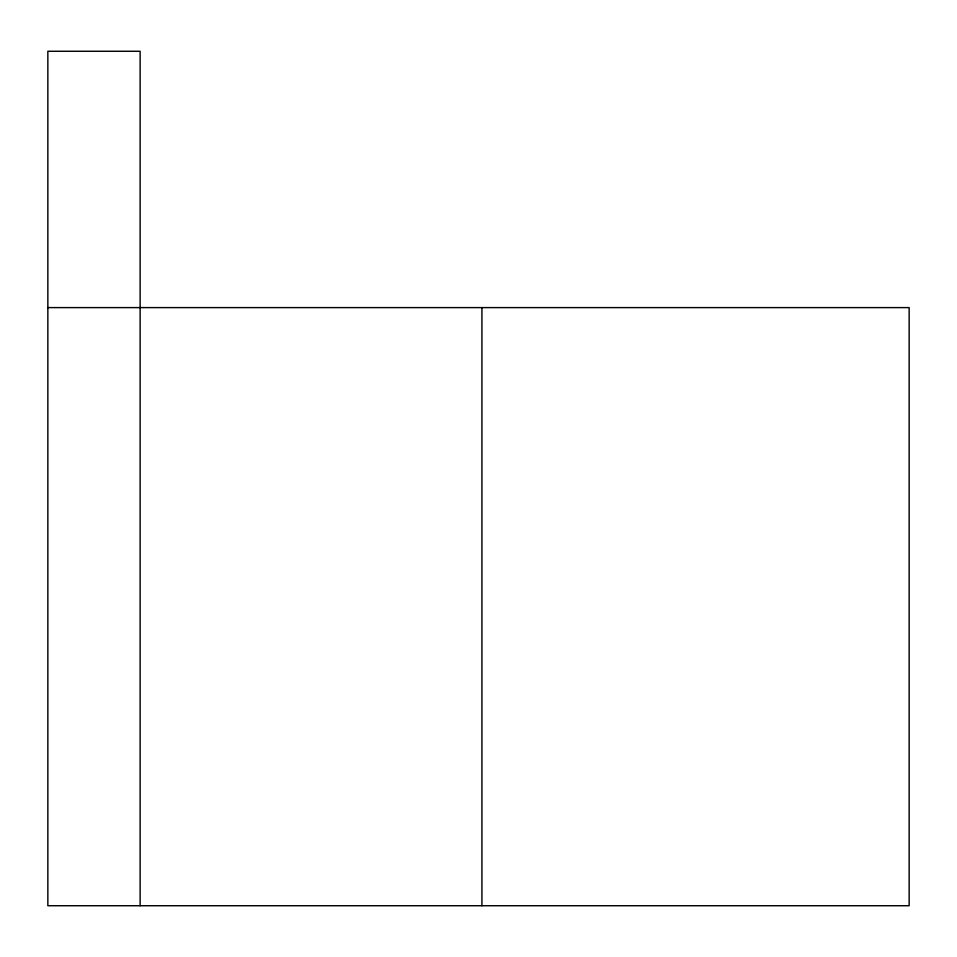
<?xml version="1.0" encoding="UTF-8"?>
<svg xmlns="http://www.w3.org/2000/svg" width="957" height="957" viewBox="0 0 957 957"><rect width="100%" height="100%" fill="white"/><g stroke="black" fill="none" stroke-linecap="round" stroke-linejoin="round"><path stroke-width="1.44" d="M47.85 307.604L909.15 307.604L909.15 905.729L47.85 905.729L47.85 51.271L140.129 51.271L140.129 905.729M481.921 307.604L481.921 905.729"/></g></svg>
